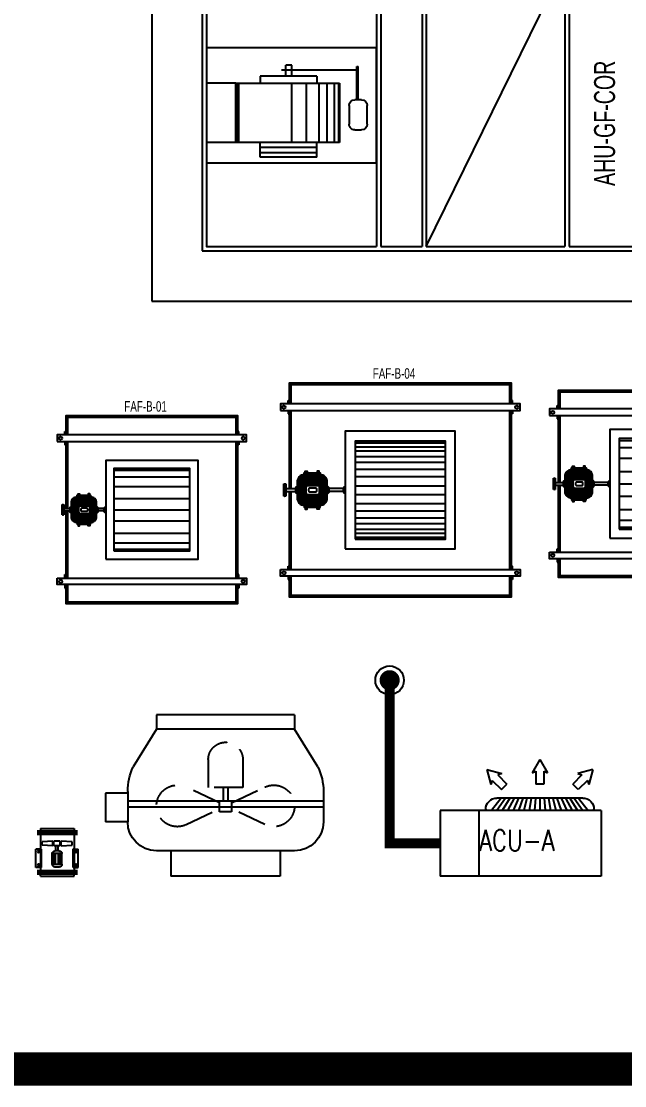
# Model space of a CAD drawing. Header units: millimetres. Extents: x -21221 to 1625077, y -149981 to 356550.
# Drawn here: x 276936 to 280535, y 124224 to 130573 of the extents above; entities that cross this region are included whole.
import ezdxf
from ezdxf.enums import TextEntityAlignment as Align

# ---------------------------------------------------------------- set-up
doc = ezdxf.new("R2010")
doc.units = ezdxf.units.MM
doc.header["$LTSCALE"] = 1000
doc.header["$MEASUREMENT"] = 0
doc.linetypes.add('HIDDEN2', pattern=[0.1875, 0.125, -0.0625])
doc.layers.get('0').update_dxf_attribs({"linetype": 'CONTINUOUS'})
doc.layers.add('12- EQUIPMENT HVAC', color=12, linetype='CONTINUOUS')
doc.layers.add('REF-PIPE', color=5, linetype='CONTINUOUS')
doc.styles.add('ROMANS', font='romans.shx', dxfattribs={"width": 0.85})
doc.styles.add('TEXT-P', font='stencil.shx', dxfattribs={"height": 0.3})

# ---------------------------------------------------------------- blocks, each defined once
blk = doc.blocks.new('AHU-GF-COR')
h = blk.add_hatch()
h.set_pattern_fill('ANSI37', color=9, scale=400, style=0)
h.set_pattern_definition([(45, (-2234.21, -2166.966), (-35.35534, 35.35534), []), (135, (-2234.21, -2166.966), (-35.35534, -35.35534), [])])
h.paths.add_polyline_path([(1779, 817.5), (1404.3, 817.5), (1404.3, -817.5), (1779, -817.5)])
at = {"color": 12}
for p, q in [((-789.8, 842.5), (-789.8, -842.5)), ((-764.8, 842.5), (-764.8, -842.5)), ((-518.1, 842.5), (-518.1, -842.5)), ((-493.1, 842.5), (-493.1, -842.5)), ((-493.1, -842.5), (333.5, 842.5)), ((333.5, 842.5), (333.5, -842.5)), ((358.5, 842.5), (358.5, -842.5)), ((804.9, 842.5), (804.9, -842.5)), ((829.9, 842.5), (829.9, -842.5)), ((829.9, 836.4), (1354.3, 627.2)), ((1354.3, 842.5), (1354.3, -842.5)), ((1379.3, 842.5), (1379.3, -842.5)), ((1379.3, 842.5), (1379.3, -842.5)), ((1404.3, 817.5), (1404.3, -817.5)), ((1779, 817.5), (1404.3, 817.5)), ((1779, 817.5), (1779, -817.5)), ((1354.3, 627.2), (829.9, 418)), ((1354.3, 208.8), (829.9, 418)), ((-1804, 344), (-1804, -344)), ((-789.8, 344), (-1804, 344)), ((-789.8, -344), (-789.8, 344)), ((-1356.4, 211), (-907.8, 211)), ((-1294.2, 239.8), (-1331.1, 239.8)), ((-1330.1, 174.9), (-1330.1, 239.8)), ((-1294.2, 174.9), (-1294.2, 239.8)), ((-907.8, 232.6), (-899.4, 232.6)), ((-907.8, 33.8), (-907.8, 232.6)), ((-899.4, 33.8), (-899.4, 232.6)), ((829.9, -0.4), (1354.3, 208.8)), ((-1629.8, 131.7), (-1804, 131.7)), ((-1629.8, -221.1), (-1629.8, 131.7)), ((-1629.8, 131.7), (-1010.9, 131.7)), ((-1617.4, -221.1), (-1617.4, 131.7)), ((-1610.7, -221.1), (-1610.7, 131.7)), ((-1146.8, 174.9), (-1484.7, 174.9)), ((-1484.7, 174.9), (-1484.7, 131.7)), ((-1296.2, 131.7), (-1296.2, -221.1)), ((-1209.6, 131.7), (-1209.6, -221.1)), ((-1146.8, 174.9), (-1146.8, 131.7)), ((-1134.6, 131.7), (-1134.6, -221.1)), ((-1085.5, 131.7), (-1085.5, -221.1)), ((-1042.2, 131.7), (-1042.2, -221.1)), ((-1016.3, 131.7), (-1016.3, -221.1)), ((-1010.9, 131.7), (-1010.9, -221.1)), ((-953.4, 0), (-953.4, -112.4)), ((-879.2, 33.8), (-919.6, 33.8)), ((-845.4, -112.4), (-845.4, 0)), ((829.9, -0.4), (1354.3, -209.6)), ((-919.6, -146.2), (-879.2, -146.2)), ((-1629.8, -221.1), (-1804, -221.1)), ((-1010.9, -221.1), (-1629.8, -221.1)), ((-1484.7, -310), (-1484.7, -221.1)), ((-1146.8, -251.4), (-1484.7, -251.4)), ((-1146.8, -310), (-1146.8, -221.1)), ((1354.3, -209.6), (829.9, -418.8)), ((-1146.8, -282.4), (-1484.7, -282.4)), ((-1146.8, -310), (-1484.7, -310)), ((-789.8, -344), (-1804, -344)), ((1354.3, -628), (829.9, -418.8)), ((829.9, -837.2), (1354.3, -628)), ((1779, -817.5), (1404.3, -817.5))]:
    blk.add_line(p, q, dxfattribs=at)
at = {"color": 2}
blk.add_lwpolyline([(-2129, -1167.5), (2129, -1167.5), (2129, 1167.5), (-2129, 1167.5)], close=True, dxfattribs=at)
at = {"color": 12}
blk.add_lwpolyline([(-1829, -867.5), (1829, -867.5), (1829, 867.5), (-1829, 867.5)], close=True, dxfattribs=at)
for points in [[(-789.8, 842.5), (-1804, 842.5), (-1804, -842.5), (-789.8, -842.5)], [(-518.1, 842.5), (-764.8, 842.5)], [(333.5, 842.5), (-493.1, 842.5)], [(804.9, 842.5), (358.5, 842.5)], [(1354.3, 842.5), (829.9, 842.5)], [(1379.3, -842.5), (1804, -842.5), (1804, 842.5), (1379.3, 842.5)], [(-764.8, -842.5), (-518.1, -842.5)], [(-493.1, -842.5), (333.5, -842.5)], [(358.5, -842.5), (804.9, -842.5)], [(829.9, -842.5), (1354.3, -842.5)]]:
    blk.add_lwpolyline(points, dxfattribs=at)
at = {"color": 12, "extrusion": (0, 0, -1)}
for centre, major_axis, start_param, end_param in [((-919.6, 0), (-23.9, 23.9), 5.497787, 7.068583), ((-879.2, 0), (-23.9, 23.9), 0.785398, 2.356194), ((-919.6, -112.4), (23.9, 23.9), 2.356194, 3.926991), ((-879.2, -112.4), (23.9, 23.9), 0.785398, 2.356194)]:
    blk.add_ellipse(centre, major_axis=major_axis, ratio=1, start_param=start_param, end_param=end_param, dxfattribs=at)
blk = doc.blocks.new('FAF-B-01')
at = {"color": 12}
for p, q in [((-518.8, 446.8), (-518.8, 466.9)), ((-518.8, 466.9), (-512.5, 466.9)), ((518.8, 466.9), (512.5, 466.9)), ((518.8, 446.8), (518.8, 466.9)), ((-518.8, 407.2), (-518.8, 387.1)), ((-518.8, 387.1), (-512.5, 387.1)), ((518.8, 387.1), (512.5, 387.1)), ((518.8, 407.2), (518.8, 387.1)), ((-226.5, 235.7), (226.5, 235.7)), ((-226.5, 196.8), (226.5, 196.8)), ((-226.5, 139), (226.5, 139)), ((-467.2, 69.3), (-344.2, 69.3)), ((-465.6, 70.5), (-345.9, 70.5)), ((-226.5, 67), (226.5, 67)), ((-534.3, -30.6), (-534.3, 30.6)), ((-534.3, 30.6), (-533.2, 30.6)), ((-531.6, 28.9), (-531.6, -28.9)), ((-527.4, 28.9), (-531.6, 28.9)), ((-527.4, -28.9), (-527.4, 28.9)), ((-525.7, 30.6), (-524.7, 30.6)), ((-524.7, 30.6), (-524.7, -30.6)), ((-524.7, 7.2), (-490.2, 7.2)), ((-481.2, 39.4), (-330.3, 39.4)), ((-481.2, 38.2), (-330.3, 38.2)), ((-481.2, 31.7), (-330.3, 31.7)), ((-481.2, 30.5), (-330.3, 30.5)), ((-481.2, 23.9), (-330.3, 23.9)), ((-481.2, 22.7), (-330.3, 22.7)), ((-481.2, 16.1), (-436.5, 16.1)), ((-481.2, 14.9), (-436.8, 14.9)), ((-481.2, 8.4), (-437, 8.4)), ((-481.2, 7.2), (-437, 7.2)), ((-481.2, 0.6), (-437, 0.6)), ((-480.8, 46), (-330.6, 46)), ((-480.6, 47.2), (-330.8, 47.2)), ((-478.8, 53.8), (-332.7, 53.8)), ((-478.3, 55), (-333.1, 55)), ((-474.6, 61.5), (-336.8, 61.5)), ((-473.8, 62.7), (-337.7, 62.7)), ((-369.8, 16.1), (-330.3, 16.1)), ((-369.5, 14.9), (-330.3, 14.9)), ((-369.2, 8.4), (-330.3, 8.4)), ((-369.2, 7.2), (-330.3, 7.2)), ((-369.2, 0.6), (-330.3, 0.6)), ((-284.7, 7.2), (-321.2, 7.2)), ((-226.5, 0), (226.5, 0)), ((-533.2, -30.6), (-534.3, -30.6)), ((-527.4, -28.9), (-531.6, -28.9)), ((-524.7, -30.6), (-525.7, -30.6)), ((-524.7, -7.2), (-490.2, -7.2)), ((-481.2, -0.6), (-437, -0.6)), ((-481.2, -7.2), (-437, -7.2)), ((-481.2, -8.4), (-437, -8.4)), ((-481.2, -14.9), (-436.8, -14.9)), ((-481.2, -16.1), (-436.5, -16.1)), ((-481.2, -22.7), (-330.3, -22.7)), ((-481.2, -23.9), (-330.3, -23.9)), ((-481.2, -30.5), (-330.3, -30.5)), ((-481.2, -31.7), (-330.3, -31.7)), ((-481.2, -38.2), (-330.3, -38.2)), ((-481.2, -39.4), (-330.3, -39.4)), ((-480.8, -46), (-330.6, -46)), ((-480.6, -47.2), (-330.8, -47.2)), ((-478.8, -53.8), (-332.7, -53.8)), ((-478.3, -55), (-333.1, -55)), ((-474.6, -61.5), (-336.8, -61.5)), ((-473.8, -62.7), (-337.7, -62.7)), ((-369.8, -16.1), (-330.3, -16.1)), ((-369.5, -14.9), (-330.3, -14.9)), ((-369.2, -0.6), (-330.3, -0.6)), ((-369.2, -7.2), (-330.3, -7.2)), ((-369.2, -8.4), (-330.3, -8.4)), ((-284.7, -7.2), (-321.2, -7.2)), ((-467.2, -69.3), (-344.2, -69.3)), ((-465.6, -70.5), (-345.9, -70.5)), ((-226.5, -67), (226.5, -67)), ((-226.5, -139), (226.5, -139)), ((-226.5, -196.8), (226.5, -196.8)), ((-226.5, -235.7), (226.5, -235.7)), ((-518.8, -407.2), (-518.8, -387.1)), ((-518.8, -387.1), (-512.5, -387.1)), ((518.8, -387.1), (512.5, -387.1)), ((518.8, -407.2), (518.8, -387.1)), ((-518.8, -446.8), (-518.8, -466.9)), ((-518.8, -466.9), (-512.5, -466.9)), ((518.8, -466.9), (512.5, -466.9)), ((518.8, -446.8), (518.8, -466.9))]:
    blk.add_line(p, q, dxfattribs=at)
for points in [[(512.5, 446.8), (512.5, 559.4), (-512.5, 559.4), (-512.5, 446.8)], [(502.5, 446.8), (502.5, 549.4), (-502.5, 549.4), (-502.5, 446.8)], [(-512.5, 407.2), (-512.5, 7.2)], [(-502.5, 407.2), (-502.5, 7.2)], [(502.5, -407.2), (502.5, 407.2)], [(512.5, -407.2), (512.5, 407.2)], [(-512.5, -7.2), (-512.5, -407.2)], [(-502.5, -7.2), (-502.5, -407.2)], [(-512.5, -446.8), (-512.5, -559.4), (512.5, -559.4), (512.5, -446.8)], [(-502.5, -446.8), (-502.5, -549.4), (502.5, -549.4), (502.5, -446.8)]]:
    blk.add_lwpolyline(points, dxfattribs=at)
for points in [[(-564.5, 407.2), (564.5, 407.2), (564.5, 446.8), (-564.5, 446.8)], [(-275.6, -294.6), (275.6, -294.6), (275.6, 294.6), (-275.6, 294.6)], [(-226.5, -245.5), (226.5, -245.5), (226.5, 245.5), (-226.5, 245.5)], [(-366.1, 76.8), (-445.3, 76.8), (-445.3, 86.2), (-366.1, 86.2)], [(-431.3, 86.2), (-440.4, 86.2), (-440.4, 95.1), (-431.3, 95.1)], [(-380.2, 86.2), (-371, 86.2), (-371, 95.1), (-380.2, 95.1)], [(-490.2, -11.4), (-486.4, -11.4), (-486.4, 11.4), (-490.2, 11.4)], [(-481.2, -15.7), (-486.4, -15.7), (-486.4, 15.7), (-481.2, 15.7)], [(-330.3, -15.7), (-325.1, -15.7), (-325.1, 15.7), (-330.3, 15.7)], [(-325.1, -11.4), (-321.2, -11.4), (-321.2, 11.4), (-325.1, 11.4)], [(-280.8, -11.4), (-284.7, -11.4), (-284.7, 11.4), (-280.8, 11.4)], [(-275.6, -15.7), (-280.8, -15.7), (-280.8, 15.7), (-275.6, 15.7)], [(-366.1, -76.8), (-445.3, -76.8), (-445.3, -86.2), (-366.1, -86.2)], [(-431.3, -86.2), (-440.4, -86.2), (-440.4, -95.1), (-431.3, -95.1)], [(-380.2, -86.2), (-371, -86.2), (-371, -95.1), (-380.2, -95.1)], [(-564.5, -407.2), (564.5, -407.2), (564.5, -446.8), (-564.5, -446.8)]]:
    blk.add_lwpolyline(points, close=True, dxfattribs=at)
for points in [[(-445.3, -76.8), (-366.1, -76.8, 0.414214), (-330.3, -40.9), (-330.3, 40.9, 0.414214), (-366.1, 76.8), (-445.3, 76.8, 0.414214), (-481.2, 40.9), (-481.2, -40.9, 0.414214)], [(-427.2, -22.7), (-379.1, -22.7, 0.414214), (-369.2, -12.9), (-369.2, 12.9, 0.414214), (-379.1, 22.7), (-427.2, 22.7, 0.414214), (-437, 12.9), (-437, -12.9, 0.414214)], [(-418.7, -9.3), (-387.6, -9.3, 0.414214), (-382.6, -4.4), (-382.6, 4.4, 0.414214), (-387.6, 9.3), (-418.7, 9.3, 0.414214), (-423.6, 4.4), (-423.6, -4.4, 0.414214)]]:
    blk.add_lwpolyline(points, format="xyb", close=True, dxfattribs=at)
for centre, radius in [((-544.2, 427), 9.3), ((544.2, 427), 9.3), ((-435.8, 90.7), 2.34), ((-375.6, 90.7), 2.34), ((-435.8, -90.7), 2.34), ((-375.6, -90.7), 2.34), ((-544.2, -427), 9.3), ((544.2, -427), 9.3)]:
    blk.add_circle(centre, radius, dxfattribs=at)
for centre, start, end in [((-533.2, 28.9), 0, 90), ((-525.7, 28.9), 90, 180), ((-533.2, -28.9), 270, 0), ((-525.7, -28.9), 180, 270)]:
    blk.add_arc(centre, 1.68, start, end, dxfattribs=at)
blk = doc.blocks.new('FAF-B-04')
at = {"color": 12}
for p, q in [((-668.8, 514.2), (-668.8, 534.4)), ((-668.8, 534.4), (-662.5, 534.4)), ((668.8, 534.4), (662.5, 534.4)), ((668.8, 514.2), (668.8, 534.4)), ((-668.8, 474.6), (-668.8, 454.5)), ((-668.8, 454.5), (-662.5, 454.5)), ((668.8, 454.5), (662.5, 454.5)), ((668.8, 474.6), (668.8, 454.5)), ((-269.7, 280.6), (269.7, 280.6)), ((-269.7, 258.1), (269.7, 258.1)), ((-269.7, 234.2), (269.7, 234.2)), ((-269.7, 200.5), (269.7, 200.5)), ((-269.7, 165.4), (269.7, 165.4)), ((-612.4, 64), (-438.4, 64)), ((-611.8, 65.4), (-439, 65.4)), ((-607.4, 73.3), (-443.3, 73.3)), ((-606.4, 74.7), (-444.4, 74.7)), ((-598.6, 82.5), (-452.2, 82.5)), ((-596.6, 83.9), (-454.1, 83.9)), ((-269.7, 124.7), (269.7, 124.7)), ((-269.7, 79.8), (269.7, 79.8)), ((-693.9, -36.5), (-693.9, 36.5)), ((-693.9, 36.5), (-692.7, 36.5)), ((-690.7, 34.5), (-690.7, -34.5)), ((-685.8, 34.5), (-690.7, 34.5)), ((-685.8, -34.5), (-685.8, 34.5)), ((-683.8, 36.5), (-682.5, 36.5)), ((-682.5, 36.5), (-682.5, -36.5)), ((-682.5, 8.6), (-626, 8.6)), ((-615.2, 46.9), (-435.6, 46.9)), ((-615.2, 45.5), (-435.6, 45.5)), ((-615.2, 37.7), (-435.6, 37.7)), ((-615.2, 36.3), (-435.6, 36.3)), ((-615.2, 28.4), (-435.6, 28.4)), ((-615.2, 27), (-435.6, 27)), ((-615.2, 19.2), (-562, 19.2)), ((-615.2, 17.8), (-562.4, 17.8)), ((-615.2, 10), (-562.6, 10)), ((-615.2, 8.5), (-562.6, 8.5)), ((-615.2, 0.7), (-562.6, 0.7)), ((-614.8, 54.8), (-436, 54.8)), ((-614.6, 56.2), (-436.2, 56.2)), ((-482.6, 19.2), (-435.6, 19.2)), ((-482.2, 17.8), (-435.6, 17.8)), ((-482, 10), (-435.6, 10)), ((-482, 8.5), (-435.6, 8.5)), ((-482, 0.7), (-435.6, 0.7)), ((-338.9, 8.6), (-424.8, 8.6)), ((-269.7, 25.9), (269.7, 25.9)), ((-692.7, -36.5), (-693.9, -36.5)), ((-685.8, -34.5), (-690.7, -34.5)), ((-682.5, -36.5), (-683.8, -36.5)), ((-682.5, -8.6), (-626, -8.6)), ((-615.2, -0.7), (-562.6, -0.7)), ((-615.2, -8.5), (-562.6, -8.5)), ((-615.2, -10), (-562.6, -10)), ((-615.2, -17.8), (-562.4, -17.8)), ((-615.2, -19.2), (-562, -19.2)), ((-615.2, -27), (-435.6, -27)), ((-615.2, -28.4), (-435.6, -28.4)), ((-615.2, -36.3), (-435.6, -36.3)), ((-615.2, -37.7), (-435.6, -37.7)), ((-615.2, -45.5), (-435.6, -45.5)), ((-615.2, -46.9), (-435.6, -46.9)), ((-614.8, -54.8), (-436, -54.8)), ((-614.6, -56.2), (-436.2, -56.2)), ((-482.6, -19.2), (-435.6, -19.2)), ((-482.2, -17.8), (-435.6, -17.8)), ((-482, -0.7), (-435.6, -0.7)), ((-482, -8.5), (-435.6, -8.5)), ((-482, -10), (-435.6, -10)), ((-338.9, -8.6), (-424.8, -8.6)), ((-269.7, -25.9), (269.7, -25.9)), ((-612.4, -64), (-438.4, -64)), ((-611.8, -65.4), (-439, -65.4)), ((-607.4, -73.3), (-443.3, -73.3)), ((-606.4, -74.7), (-444.4, -74.7)), ((-598.6, -82.5), (-452.2, -82.5)), ((-596.6, -83.9), (-454.1, -83.9)), ((-269.7, -79.8), (269.7, -79.8)), ((-269.7, -124.7), (269.7, -124.7)), ((-269.7, -165.4), (269.7, -165.4)), ((-269.7, -200.5), (269.7, -200.5)), ((-269.7, -234.2), (269.7, -234.2)), ((-269.7, -258.1), (269.7, -258.1)), ((-269.7, -280.6), (269.7, -280.6)), ((-668.8, -474.6), (-668.8, -454.5)), ((-668.8, -454.5), (-662.5, -454.5)), ((668.8, -454.5), (662.5, -454.5)), ((668.8, -474.6), (668.8, -454.5)), ((-668.8, -514.2), (-668.8, -534.4)), ((-668.8, -534.4), (-662.5, -534.4)), ((668.8, -534.4), (662.5, -534.4)), ((668.8, -514.2), (668.8, -534.4))]:
    blk.add_line(p, q, dxfattribs=at)
for points in [[(662.5, 514.2), (662.5, 638.1), (-662.5, 638.1), (-662.5, 514.2)], [(652.5, 514.2), (652.5, 628.1), (-652.5, 628.1), (-652.5, 514.2)], [(-662.5, 474.6), (-662.5, 8.6)], [(-652.5, 474.6), (-652.5, 8.6)], [(652.5, -474.6), (652.5, 474.6)], [(662.5, -474.6), (662.5, 474.6)], [(-662.5, -8.6), (-662.5, -474.6)], [(-652.5, -8.6), (-652.5, -474.6)], [(-662.5, -514.2), (-662.5, -638.1), (662.5, -638.1), (662.5, -514.2)], [(-652.5, -514.2), (-652.5, -628.1), (652.5, -628.1), (652.5, -514.2)]]:
    blk.add_lwpolyline(points, dxfattribs=at)
for points in [[(-714.5, 474.6), (714.5, 474.6), (714.5, 514.2), (-714.5, 514.2)], [(-328.1, -350.7), (328.1, -350.7), (328.1, 350.7), (-328.1, 350.7)], [(-269.7, -292.3), (269.7, -292.3), (269.7, 292.3), (-269.7, 292.3)], [(-478.2, 91.4), (-572.6, 91.4), (-572.6, 102.6), (-478.2, 102.6)], [(-555.8, 102.6), (-566.7, 102.6), (-566.7, 113.3), (-555.8, 113.3)], [(-495, 102.6), (-484.1, 102.6), (-484.1, 113.3), (-495, 113.3)], [(-626, -13.6), (-621.4, -13.6), (-621.4, 13.6), (-626, 13.6)], [(-615.2, -18.7), (-621.4, -18.7), (-621.4, 18.7), (-615.2, 18.7)], [(-435.6, -18.7), (-429.4, -18.7), (-429.4, 18.7), (-435.6, 18.7)], [(-429.4, -13.6), (-424.8, -13.6), (-424.8, 13.6), (-429.4, 13.6)], [(-334.3, -13.6), (-338.9, -13.6), (-338.9, 13.6), (-334.3, 13.6)], [(-328.1, -18.7), (-334.3, -18.7), (-334.3, 18.7), (-328.1, 18.7)], [(-478.2, -91.4), (-572.6, -91.4), (-572.6, -102.6), (-478.2, -102.6)], [(-555.8, -102.6), (-566.7, -102.6), (-566.7, -113.3), (-555.8, -113.3)], [(-495, -102.6), (-484.1, -102.6), (-484.1, -113.3), (-495, -113.3)], [(-714.5, -474.6), (714.5, -474.6), (714.5, -514.2), (-714.5, -514.2)]]:
    blk.add_lwpolyline(points, close=True, dxfattribs=at)
for points in [[(-572.6, -91.4), (-478.2, -91.4, 0.414214), (-435.6, -48.7), (-435.6, 48.7, 0.414214), (-478.2, 91.4), (-572.6, 91.4, 0.414214), (-615.2, 48.7), (-615.2, -48.7, 0.414214)], [(-551, -27), (-493.7, -27, 0.414214), (-482, -15.3), (-482, 15.3, 0.414214), (-493.7, 27), (-551, 27, 0.414214), (-562.6, 15.3), (-562.6, -15.3, 0.414214)], [(-540.8, -11.1), (-503.8, -11.1, 0.414214), (-497.9, -5.2), (-497.9, 5.2, 0.414214), (-503.8, 11.1), (-540.8, 11.1, 0.414214), (-546.7, 5.2), (-546.7, -5.2, 0.414214)]]:
    blk.add_lwpolyline(points, format="xyb", close=True, dxfattribs=at)
for centre, radius in [((-694.2, 494.4), 9.3), ((694.2, 494.4), 9.3), ((-561.3, 107.9), 2.78), ((-489.5, 107.9), 2.78), ((-561.3, -107.9), 2.78), ((-489.5, -107.9), 2.78), ((-694.2, -494.4), 9.3), ((694.2, -494.4), 9.3)]:
    blk.add_circle(centre, radius, dxfattribs=at)
for centre, start, end in [((-692.7, 34.5), 0, 90), ((-683.8, 34.5), 90, 180), ((-692.7, -34.5), 270, 0), ((-683.8, -34.5), 180, 270)]:
    blk.add_arc(centre, 2, start, end, dxfattribs=at)
blk = doc.blocks.new('FAF-B-06')
at = {"color": 12}
for p, q in [((-618.8, 446.8), (-618.8, 466.9)), ((-618.8, 466.9), (-612.5, 466.9)), ((618.8, 466.9), (612.5, 466.9)), ((618.8, 446.8), (618.8, 466.9)), ((-618.8, 407.2), (-618.8, 387.1)), ((-618.8, 387.1), (-612.5, 387.1)), ((618.8, 387.1), (612.5, 387.1)), ((618.8, 407.2), (618.8, 387.1)), ((-249.2, 259.2), (249.2, 259.2)), ((-249.2, 216.4), (249.2, 216.4)), ((-249.2, 152.9), (249.2, 152.9)), ((-565.4, 67.7), (-413.8, 67.7)), ((-564.4, 69), (-414.7, 69)), ((-557.2, 76.2), (-421.9, 76.2)), ((-555.4, 77.5), (-423.7, 77.5)), ((-249.2, 73.7), (249.2, 73.7)), ((-639.8, -33.7), (-639.8, 33.7)), ((-639.8, 33.7), (-638.6, 33.7)), ((-636.8, 31.8), (-636.8, -31.8)), ((-632.2, 31.8), (-636.8, 31.8)), ((-632.2, -31.8), (-632.2, 31.8)), ((-630.4, 33.7), (-629.2, 33.7)), ((-629.2, 33.7), (-629.2, -33.7)), ((-629.2, 7.9), (-582.5, 7.9)), ((-572.6, 43.4), (-406.6, 43.4)), ((-572.6, 42.1), (-406.6, 42.1)), ((-572.6, 34.8), (-406.6, 34.8)), ((-572.6, 33.5), (-406.6, 33.5)), ((-572.6, 26.3), (-406.6, 26.3)), ((-572.6, 25), (-406.6, 25)), ((-572.6, 17.7), (-523.4, 17.7)), ((-572.6, 16.4), (-523.8, 16.4)), ((-572.6, 9.2), (-524, 9.2)), ((-572.6, 7.9), (-524, 7.9)), ((-572.6, 0.7), (-524, 0.7)), ((-572.2, 50.6), (-407, 50.6)), ((-572, 51.9), (-407.2, 51.9)), ((-569.9, 59.1), (-409.2, 59.1)), ((-569.4, 60.5), (-409.7, 60.5)), ((-450.1, 17.7), (-406.6, 17.7)), ((-449.7, 16.4), (-406.6, 16.4)), ((-449.4, 9.2), (-406.6, 9.2)), ((-449.4, 7.9), (-406.6, 7.9)), ((-449.4, 0.7), (-406.6, 0.7)), ((-313.1, 7.9), (-396.6, 7.9)), ((-249.2, 0), (249.2, 0)), ((-638.6, -33.7), (-639.8, -33.7)), ((-632.2, -31.8), (-636.8, -31.8)), ((-629.2, -33.7), (-630.4, -33.7)), ((-629.2, -7.9), (-582.5, -7.9)), ((-572.6, -0.7), (-524, -0.7)), ((-572.6, -7.9), (-524, -7.9)), ((-572.6, -9.2), (-524, -9.2)), ((-572.6, -16.4), (-523.8, -16.4)), ((-572.6, -17.7), (-523.4, -17.7)), ((-572.6, -25), (-406.6, -25)), ((-572.6, -26.3), (-406.6, -26.3)), ((-572.6, -33.5), (-406.6, -33.5)), ((-572.6, -34.8), (-406.6, -34.8)), ((-572.6, -42.1), (-406.6, -42.1)), ((-572.6, -43.4), (-406.6, -43.4)), ((-572.2, -50.6), (-407, -50.6)), ((-572, -51.9), (-407.2, -51.9)), ((-569.9, -59.1), (-409.2, -59.1)), ((-569.4, -60.5), (-409.7, -60.5)), ((-450.1, -17.7), (-406.6, -17.7)), ((-449.7, -16.4), (-406.6, -16.4)), ((-449.4, -0.7), (-406.6, -0.7)), ((-449.4, -7.9), (-406.6, -7.9)), ((-449.4, -9.2), (-406.6, -9.2)), ((-313.1, -7.9), (-396.6, -7.9)), ((-565.4, -67.7), (-413.8, -67.7)), ((-564.4, -69), (-414.7, -69)), ((-557.2, -76.2), (-421.9, -76.2)), ((-555.4, -77.5), (-423.7, -77.5)), ((-249.2, -73.7), (249.2, -73.7)), ((-249.2, -152.9), (249.2, -152.9)), ((-249.2, -216.4), (249.2, -216.4)), ((-249.2, -259.2), (249.2, -259.2)), ((-618.8, -407.2), (-618.8, -387.1)), ((-618.8, -387.1), (-612.5, -387.1)), ((618.8, -387.1), (612.5, -387.1)), ((618.8, -407.2), (618.8, -387.1)), ((-618.8, -446.8), (-618.8, -466.9)), ((-618.8, -466.9), (-612.5, -466.9)), ((618.8, -466.9), (612.5, -466.9)), ((618.8, -446.8), (618.8, -466.9))]:
    blk.add_line(p, q, dxfattribs=at)
for points in [[(612.5, 446.8), (612.5, 556.2), (-612.5, 556.2), (-612.5, 446.8)], [(602.5, 446.8), (602.5, 546.2), (-602.5, 546.2), (-602.5, 446.8)], [(-612.5, 407.2), (-612.5, 7.9)], [(-602.5, 407.2), (-602.5, 7.9)], [(602.5, -407.2), (602.5, 407.2)], [(612.5, -407.2), (612.5, 407.2)], [(-612.5, -7.9), (-612.5, -407.2)], [(-602.5, -7.9), (-602.5, -407.2)], [(-612.5, -446.8), (-612.5, -556.2), (612.5, -556.2), (612.5, -446.8)], [(-602.5, -446.8), (-602.5, -546.2), (602.5, -546.2), (602.5, -446.8)]]:
    blk.add_lwpolyline(points, dxfattribs=at)
for points in [[(-664.5, 407.2), (664.5, 407.2), (664.5, 446.8), (-664.5, 446.8)], [(-303.2, -324.1), (303.2, -324.1), (303.2, 324.1), (-303.2, 324.1)], [(-249.2, -270.1), (249.2, -270.1), (249.2, 270.1), (-249.2, 270.1)], [(-446, 84.4), (-533.1, 84.4), (-533.1, 94.8), (-446, 94.8)], [(-517.7, 94.8), (-527.7, 94.8), (-527.7, 104.7), (-517.7, 104.7)], [(-461.5, 94.8), (-451.4, 94.8), (-451.4, 104.7), (-461.5, 104.7)], [(-582.5, -12.6), (-578.3, -12.6), (-578.3, 12.6), (-582.5, 12.6)], [(-572.6, -17.2), (-578.3, -17.2), (-578.3, 17.2), (-572.6, 17.2)], [(-406.6, -17.2), (-400.8, -17.2), (-400.8, 17.2), (-406.6, 17.2)], [(-400.8, -12.6), (-396.6, -12.6), (-396.6, 12.6), (-400.8, 12.6)], [(-308.9, -12.6), (-313.1, -12.6), (-313.1, 12.6), (-308.9, 12.6)], [(-303.2, -17.2), (-308.9, -17.2), (-308.9, 17.2), (-303.2, 17.2)], [(-446, -84.4), (-533.1, -84.4), (-533.1, -94.8), (-446, -94.8)], [(-517.7, -94.8), (-527.7, -94.8), (-527.7, -104.7), (-517.7, -104.7)], [(-461.5, -94.8), (-451.4, -94.8), (-451.4, -104.7), (-461.5, -104.7)], [(-664.5, -407.2), (664.5, -407.2), (664.5, -446.8), (-664.5, -446.8)]]:
    blk.add_lwpolyline(points, close=True, dxfattribs=at)
for points in [[(-533.1, -84.4), (-446, -84.4, 0.414214), (-406.6, -45), (-406.6, 45, 0.414214), (-446, 84.4), (-533.1, 84.4, 0.414214), (-572.6, 45), (-572.6, -45, 0.414214)], [(-513.2, -25), (-460.2, -25, 0.414214), (-449.4, -14.2), (-449.4, 14.2, 0.414214), (-460.2, 25), (-513.2, 25, 0.414214), (-524, 14.2), (-524, -14.2, 0.414214)], [(-503.8, -10.2), (-469.6, -10.2, 0.414214), (-464.2, -4.8), (-464.2, 4.8, 0.414214), (-469.6, 10.2), (-503.8, 10.2, 0.414214), (-509.2, 4.8), (-509.2, -4.8, 0.414214)]]:
    blk.add_lwpolyline(points, format="xyb", close=True, dxfattribs=at)
for centre, radius in [((-644.2, 427), 9.3), ((644.2, 427), 9.3), ((-522.7, 99.7), 2.57), ((-456.4, 99.7), 2.57), ((-522.7, -99.7), 2.57), ((-456.4, -99.7), 2.57), ((-644.2, -427), 9.3), ((644.2, -427), 9.3)]:
    blk.add_circle(centre, radius, dxfattribs=at)
for centre, start, end in [((-638.6, 31.8), 0, 90), ((-630.4, 31.8), 90, 180), ((-638.6, -31.8), 270, 0), ((-630.4, -31.8), 180, 270)]:
    blk.add_arc(centre, 1.85, start, end, dxfattribs=at)
blk = doc.blocks.new('CU')
at = {"color": 13, "linetype": 'Continuous'}
for p, q in [((-431.1, 636.2), (-341.3, 611.9)), ((-431.1, 636.2), (-407.2, 546.2)), ((-114.2, 695.4), (-160.9, 615)), ((-114.2, 695.4), (-67.9, 614.8)), ((202, 636.2), (112.2, 611.9)), ((202, 636.2), (178.1, 546.2)), ((-341.3, 611.9), (-365.6, 603.4)), ((-365.6, 603.4), (-310.5, 548)), ((-137.6, 626.1), (-160.9, 615)), ((-137.6, 626.1), (-137.8, 548)), ((-91.1, 626), (-91.3, 547.9)), ((-67.9, 614.8), (-91.1, 626)), ((136.5, 603.4), (81.4, 548)), ((112.2, 611.9), (136.5, 603.4)), ((-398.6, 570.5), (-407.2, 546.2)), ((-398.6, 570.5), (-343.5, 515.2)), ((-343.5, 515.2), (-310.5, 548)), ((-137.8, 548), (-91.3, 547.9)), ((114.4, 515.2), (81.4, 548)), ((169.5, 570.5), (114.4, 515.2)), ((169.5, 570.5), (178.1, 546.2))]:
    blk.add_line(p, q, dxfattribs=at)
at = {"color": 12}
for p, q in [((-344.7, 464.9), (-402.6, 391.2)), ((-319.1, 464.9), (-370.6, 391.2)), ((-370.3, 464.9), (141.2, 464.9)), ((-293.6, 464.9), (-338.6, 391.2)), ((-268, 464.9), (-306.6, 391.2)), ((-242.4, 464.9), (-274.6, 391.2)), ((-216.8, 464.9), (-242.6, 391.2)), ((-191.3, 464.9), (-210.6, 391.2)), ((-165.7, 464.9), (-178.6, 391.2)), ((-140.1, 464.9), (-146.6, 391.2)), ((-114.6, 464.9), (-114.6, 391.2)), ((-89, 464.9), (-82.5, 391.2)), ((-63.4, 464.9), (-50.5, 391.2)), ((-37.8, 464.9), (-18.5, 391.2)), ((-12.3, 464.9), (13.5, 391.2)), ((13.3, 464.9), (45.5, 391.2)), ((38.9, 464.9), (77.5, 391.2)), ((64.5, 464.9), (109.5, 391.2)), ((90, 464.9), (141.5, 391.2)), ((115.6, 464.9), (173.5, 391.2)), ((-480.6, 391.2), (480.6, 391.2)), ((-480.6, 391.2), (-480.6, 0)), ((-437.4, 391.2), (-437.4, 397.8)), ((208.3, 397.8), (208.3, 391.2)), ((250.2, 391.2), (250.2, 0)), ((480.6, 391.2), (480.6, 0)), ((-480.6, 0), (480.6, 0))]:
    blk.add_line(p, q, dxfattribs=at)
for centre, start, end in [((-370.3, 397.8), 90, 180), ((141.2, 397.8), 0, 90)]:
    blk.add_arc(centre, 67.1, start, end, dxfattribs=at)
blk = doc.blocks.new('AXI-F-IL2')
at = {"color": 12}
for p, q in [((-150, 0), (150, 0)), ((-150, 0), (-150, -31.2)), ((150, 0), (150, -31.2)), ((-200.5, -112.9), (-150, -31.2)), ((-150, -31.2), (150, -31.2)), ((150, -31.2), (200.5, -112.9)), ((-212.5, -166.4), (-212.5, -232.5)), ((212.5, -166.4), (212.5, -232.5)), ((212.5, -170), (260.6, -170)), ((260.6, -170), (260.6, -232.5)), ((212.5, -187), (-212.5, -187)), ((212.5, -199.5), (-212.5, -199.5)), ((212.5, -232.5), (260.6, -232.5)), ((-150, -295), (150, -295)), ((-118.7, -295), (-118.7, -350)), ((118.7, -295), (118.7, -350)), ((-118.7, -350), (118.7, -350))]:
    blk.add_line(p, q, dxfattribs=at)
at = {"color": 12, "linetype": 'HIDDEN2', "ltscale": 0.5}
for p, q in [((-37.5, -97.1), (-37.5, -157.9)), ((37.5, -97.1), (37.5, -157.9)), ((-13.2, -191.5), (-85.4, -157.1)), ((-37.5, -157.9), (37.5, -157.9)), ((-5, -157.9), (-5, -187)), ((5, -157.9), (5, -187)), ((13.2, -191.5), (85.4, -157.1)), ((-85.4, -238.5), (-13.2, -204.1)), ((-13.2, -187), (-13.2, -210.8)), ((13.2, -187), (-13.2, -187)), ((13.2, -210.8), (13.2, -187)), ((85.4, -238.5), (13.2, -204.1)), ((-13.2, -210.8), (13.2, -210.8))]:
    blk.add_line(p, q, dxfattribs=at)
at = {"color": 12}
for centre, radius, start, end in [((-87.5, -166.4), 125, 154.6422, 180), ((87.5, -166.4), 125, 0, 25.3578), ((-150, -232.5), 62.5, 180, 270), ((150, -232.5), 62.5, 270, 0)]:
    blk.add_arc(centre, radius, start, end, dxfattribs=at)
at = {"color": 12, "linetype": 'HIDDEN2', "ltscale": 0.5}
for centre, major_axis, start_param, end_param in [((0, -97.1), (26.5, 26.5), 5.497787, 8.63938), ((-104.7, -197.8), (31.9, 31.9), 0.340828, 4.371561), ((104.7, -197.8), (-31.9, 31.9), 1.911624, 5.942358)]:
    blk.add_ellipse(centre, major_axis=major_axis, ratio=1, start_param=start_param, end_param=end_param, dxfattribs=at)
blk = doc.blocks.new('AXI-F-IL1')
at = {"color": 12}
for p, q in [((-300, 0), (300, 0)), ((-300, 0), (-300, -41)), ((300, 0), (300, -41)), ((-382, -150), (-382, -481)), ((-284, -150), (-382, -150)), ((-358, -41), (358, -41)), ((-358, -61), (358, -61)), ((-358, -80), (358, -80)), ((-358, -99), (358, -99)), ((-300, -748), (-300, -99)), ((-284, -150), (-284, -481)), ((32, -160), (-42, -160)), ((281, -153), (375, -150)), ((281, -153), (281, -484)), ((300, -748), (300, -99)), ((375, -150), (375, -481)), ((-92, -210), (-92, -400)), ((-92, -210), (82, -210)), ((-88, -210), (-88, -400)), ((-82, -210), (-82, -400)), ((-69, -210), (-69, -400)), ((-55, -210), (-55, -400)), ((-47, -209), (-47, -399)), ((-33, -210), (-33, -400)), ((23, -210), (23, -400)), ((37, -209), (37, -399)), ((45, -210), (45, -400)), ((59, -210), (59, -400)), ((72, -210), (72, -400)), ((78, -210), (78, -400)), ((82, -210), (82, -400)), ((-284, -481), (-382, -481)), ((-78, -537), (-274, -551)), ((-274, -551), (-274, -609)), ((82, -400), (-92, -400)), ((-78, -537), (-78, -624)), ((-63, -571), (-78, -571)), ((-63, -537), (-63, -624)), ((53, -537), (-63, -537)), ((32, -450), (-42, -450)), ((-24, -450), (-24, -537)), ((14, -450), (14, -537)), ((53, -537), (53, -624)), ((68, -571), (53, -571)), ((68, -537), (264, -551)), ((68, -537), (68, -624)), ((264, -551), (264, -609)), ((281, -484), (375, -481)), ((-358, -748), (358, -748)), ((-78, -624), (-274, -609)), ((-63, -580), (-78, -580)), ((-63, -589), (-78, -589)), ((53, -624), (-63, -624)), ((68, -580), (53, -580)), ((68, -589), (53, -589)), ((264, -609), (68, -624)), ((-358, -768), (358, -768)), ((-358, -787), (358, -787)), ((-358, -806), (358, -806)), ((-300, -848), (-300, -806)), ((-300, -848), (300, -848)), ((300, -848), (300, -806))]:
    blk.add_line(p, q, dxfattribs=at)
for centre in [(-338, -194), (-331, -194), (331, -194), (-338, -438), (331, -438)]:
    blk.add_circle(centre, 15.1, dxfattribs=at)
for centre, start, end in [((-42, -210), 90, 180), ((32, -210), 0, 90), ((-42, -400), 180, 270), ((32, -400), 270, 0)]:
    blk.add_arc(centre, 50, start, end, dxfattribs=at)

msp = doc.modelspace()

# ---------------------------------------------------------------- linework, layer by layer
at = {"layer": '12- EQUIPMENT HVAC', "color": 212, "const_width": 200}
msp.add_lwpolyline([(314609.5, 173022.5), (293564.5, 173022.5), (293564.5, 208160), (234848.5, 208160), (234848.5, 124323.5), (314609.5, 124323.5), (314609.5, 173022.5)], dxfattribs=at)
at = {"layer": 'REF-PIPE', "const_width": 60}
msp.add_lwpolyline([(279135.7, 126672.3, -1), (279131.3, 126612.4, -1)], format="xyb", close=True, dxfattribs=at)
msp.add_lwpolyline([(279133.5, 126642.4), (279133.5, 125670.1), (279434.2, 125670.1)], dxfattribs=at)
at = {"layer": 'REF-PIPE', "color": 12}
msp.add_circle((279133.5, 126642.4), 85.3, dxfattribs=at)

# ---------------------------------------------------------------- block references
for name, p in [('AHU-GF-COR', (279845, 130071.8)), ('FAF-B-04', (279197, 127777)), ('FAF-B-06', (280750.9, 127813.9)), ('FAF-B-01', (277715.3, 127659.3))]:
    msp.add_blockref(name, p)
at = {"layer": '12- EQUIPMENT HVAC', "ltscale": 0.7, "xscale": -2.747681084088981, "yscale": 2.747681084088981, "zscale": 2.747681083881019}
msp.add_blockref('AXI-F-IL2', (278154.8, 126436.2), dxfattribs=at)
at = {"layer": '12- EQUIPMENT HVAC', "xscale": -1}
msp.add_blockref('CU', (279914.8, 125474.5), dxfattribs=at)
at = {"layer": '12- EQUIPMENT HVAC', "xscale": -0.3333333105547354, "yscale": 0.3333333105547354, "zscale": 0.333333310536062, "rotation": 180}
msp.add_blockref('AXI-F-IL1', (277151.4, 125474.5), dxfattribs=at)

# ---------------------------------------------------------------- texts
at = {"color": 4, "style": 'TEXT-P', "width": 0.7}
msp.add_text('AHU-GF-COR', height=125, rotation=90, dxfattribs=at).set_placement((280515.3, 129590.9), align=Align.BOTTOM_LEFT)
for s, p in [('FAF-B-04', (279032.7, 128422.4)), ('FAF-B-01', (277551, 128225.9))]:
    msp.add_text(s, height=62.5, dxfattribs=at).set_placement(p, align=Align.BOTTOM_LEFT)
at = {"layer": '12- EQUIPMENT HVAC', "color": 4, "style": 'ROMANS', "width": 0.8}
msp.add_text('ACU-A', height=125, dxfattribs=at).set_placement((279891.7, 125687.5), align=Align.MIDDLE_CENTER)

doc.saveas('drawing.dxf')
